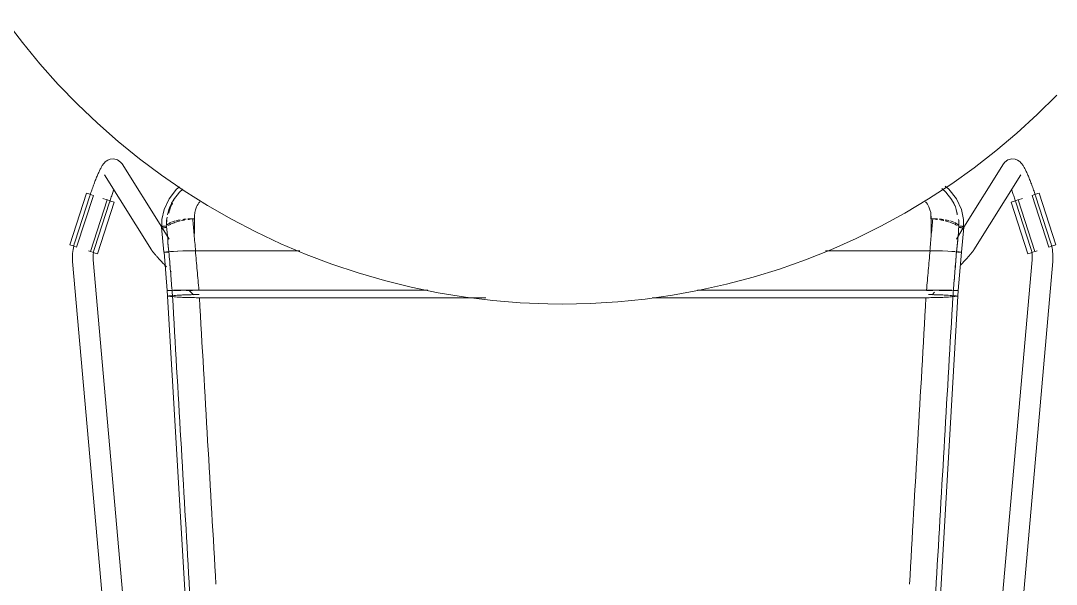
# Model space of a CAD drawing. Header units: millimetres. Extents: x 79795 to 317870, y -36033 to 97293.
# Drawn here: x 159502 to 160103, y 22269 to 22597 of the extents above; entities that cross this region are included whole.
import ezdxf

# ---------------------------------------------------------------- set-up
doc = ezdxf.new("R2010")
doc.units = ezdxf.units.MM
doc.header["$MEASUREMENT"] = 0
doc.layers.add('I-FURN', color=8, linetype='CONTINUOUS', lineweight=9)

msp = doc.modelspace()

# ---------------------------------------------------------------- linework, layer by layer
at = {"layer": 'I-FURN'}
for p, q in [((159493.34, 22596.78), (159503.02, 22584.04)), ((159503.02, 22584.04), (159513.19, 22571.69)), ((159513.19, 22571.69), (159523.85, 22559.76)), ((159523.85, 22559.76), (159534.98, 22548.27)), ((160092.31, 22542.25), (160103.68, 22553.5)), ((159534.98, 22548.27), (159546.56, 22537.23)), ((160080.5, 22531.46), (160092.31, 22542.25)), ((159546.56, 22537.23), (159558.57, 22526.66)), ((160068.26, 22521.16), (160080.5, 22531.46)), ((159558.57, 22526.66), (159570.99, 22516.58)), ((160055.62, 22511.35), (160068.26, 22521.16)), ((159549.95, 22513.42), (159549.68, 22513.03)), ((159550.27, 22513.82), (159549.95, 22513.42)), ((159550.64, 22514.24), (159550.27, 22513.82)), ((159551.1, 22514.71), (159550.64, 22514.24)), ((159551.73, 22515.23), (159551.1, 22514.71)), ((159552.64, 22515.8), (159551.73, 22515.23)), ((159554.02, 22516.32), (159552.64, 22515.8)), ((159556, 22516.49), (159554.02, 22516.32)), ((159558.22, 22515.9), (159556, 22516.49)), ((159559.96, 22514.68), (159558.22, 22515.9)), ((159559.96, 22514.68), (159560.85, 22513.56)), ((159583.88, 22476.79), (159560.85, 22513.56)), ((159570.99, 22516.58), (159583.81, 22507)), ((160072.64, 22513.56), (160049.6, 22476.79)), ((160073.53, 22514.68), (160072.64, 22513.56)), ((160073.53, 22514.68), (160075.26, 22515.9)), ((160075.26, 22515.9), (160077.49, 22516.49)), ((160077.49, 22516.49), (160079.46, 22516.32)), ((160079.46, 22516.32), (160080.84, 22515.8)), ((160080.84, 22515.8), (160081.76, 22515.23)), ((160081.76, 22515.23), (160082.38, 22514.71)), ((160082.38, 22514.71), (160082.85, 22514.24)), ((160082.85, 22514.24), (160083.22, 22513.82)), ((160083.22, 22513.82), (160083.53, 22513.42)), ((160083.53, 22513.42), (160083.81, 22513.03)), ((159546.85, 22507.57), (159546.61, 22507.01)), ((159547.09, 22508.11), (159546.85, 22507.57)), ((159547.33, 22508.64), (159547.09, 22508.11)), ((159547.56, 22509.15), (159547.33, 22508.64)), ((159547.79, 22509.64), (159547.56, 22509.15)), ((159548.03, 22510.11), (159547.79, 22509.64)), ((159548.25, 22510.57), (159548.03, 22510.11)), ((159548.48, 22511.01), (159548.25, 22510.57)), ((159548.71, 22511.44), (159548.48, 22511.01)), ((159548.94, 22511.85), (159548.71, 22511.44)), ((159549.18, 22512.25), (159548.94, 22511.85)), ((159549.42, 22512.64), (159549.18, 22512.25)), ((159549.68, 22513.03), (159549.42, 22512.64)), ((159550.68, 22507.19), (159577.99, 22463.6)), ((160042.6, 22502.05), (160055.62, 22511.35)), ((160055.5, 22463.6), (160082.8, 22507.19)), ((160083.81, 22513.03), (160084.06, 22512.64)), ((160084.06, 22512.64), (160084.31, 22512.25)), ((160084.31, 22512.25), (160084.54, 22511.85)), ((160084.54, 22511.85), (160084.77, 22511.44)), ((160084.77, 22511.44), (160085, 22511.01)), ((160085, 22511.01), (160085.23, 22510.57)), ((160085.23, 22510.57), (160085.46, 22510.11)), ((160085.46, 22510.11), (160085.69, 22509.64)), ((160085.69, 22509.64), (160085.92, 22509.15)), ((160085.92, 22509.15), (160086.16, 22508.64)), ((160086.16, 22508.64), (160086.4, 22508.11)), ((160086.4, 22508.11), (160086.64, 22507.57)), ((160086.64, 22507.57), (160086.88, 22507.01)), ((159544.34, 22501.27), (159544.09, 22500.57)), ((159544.6, 22501.96), (159544.34, 22501.27)), ((159544.85, 22502.64), (159544.6, 22501.96)), ((159545.11, 22503.3), (159544.85, 22502.64)), ((159545.36, 22503.96), (159545.11, 22503.3)), ((159545.61, 22504.6), (159545.36, 22503.96)), ((159545.86, 22505.22), (159545.61, 22504.6)), ((159546.11, 22505.83), (159545.86, 22505.22)), ((159546.36, 22506.43), (159546.11, 22505.83)), ((159546.61, 22507.01), (159546.36, 22506.43)), ((159583.81, 22507), (159597, 22497.95)), ((160029.22, 22493.28), (160042.6, 22502.05)), ((160086.88, 22507.01), (160087.12, 22506.43)), ((160087.12, 22506.43), (160087.37, 22505.83)), ((160087.37, 22505.83), (160087.62, 22505.22)), ((160087.62, 22505.22), (160087.87, 22504.6)), ((160087.87, 22504.6), (160088.12, 22503.96)), ((160088.12, 22503.96), (160088.38, 22503.3)), ((160088.38, 22503.3), (160088.63, 22502.64)), ((160088.63, 22502.64), (160088.89, 22501.96)), ((160088.89, 22501.96), (160089.14, 22501.27)), ((160089.14, 22501.27), (160089.39, 22500.57)), ((159530.48, 22466.58), (159540.17, 22496.59)), ((159534.52, 22465.28), (159544.21, 22495.28)), ((159540.17, 22496.59), (159542.12, 22495.96)), ((159542.12, 22495.96), (159544.09, 22495.32)), ((159542.34, 22495.49), (159542.19, 22495.03)), ((159542.58, 22496.23), (159542.34, 22495.49)), ((159542.83, 22496.97), (159542.58, 22496.23)), ((159543.08, 22497.7), (159542.83, 22496.97)), ((159543.33, 22498.43), (159543.08, 22497.7)), ((159543.58, 22499.15), (159543.33, 22498.43)), ((159543.84, 22499.86), (159543.58, 22499.15)), ((159544.09, 22500.57), (159543.84, 22499.86)), ((159555.1, 22495.74), (159554.87, 22495.07)), ((159555.34, 22496.4), (159555.1, 22495.74)), ((159555.58, 22497.04), (159555.34, 22496.4)), ((159555.81, 22497.68), (159555.58, 22497.04)), ((159556.04, 22498.3), (159555.81, 22497.68)), ((159592.47, 22498.89), (159588.14, 22493.36)), ((159594.21, 22497.22), (159590.71, 22492.65)), ((159594.22, 22500.28), (159592.47, 22498.89)), ((159596.24, 22498.92), (159594.21, 22497.22)), ((159597, 22497.95), (159610.54, 22489.43)), ((160036.89, 22499.22), (160039.27, 22497.22)), ((160038.91, 22500.57), (160041.01, 22498.89)), ((160039.27, 22497.22), (160042.77, 22492.65)), ((160041.01, 22498.89), (160045.35, 22493.36)), ((160077.44, 22498.3), (160077.67, 22497.68)), ((160077.67, 22497.68), (160077.91, 22497.04)), ((160077.91, 22497.04), (160078.14, 22496.4)), ((160078.14, 22496.4), (160078.38, 22495.74)), ((160078.38, 22495.74), (160078.62, 22495.07)), ((160089.28, 22495.28), (160098.96, 22465.28)), ((160089.39, 22500.57), (160089.65, 22499.86)), ((160089.39, 22495.32), (160091.37, 22495.96)), ((160089.65, 22499.86), (160089.9, 22499.15)), ((160089.9, 22499.15), (160090.15, 22498.43)), ((160090.15, 22498.43), (160090.41, 22497.7)), ((160090.41, 22497.7), (160090.65, 22496.97)), ((160090.65, 22496.97), (160090.9, 22496.23)), ((160090.9, 22496.23), (160091.15, 22495.49)), ((160091.15, 22495.49), (160091.29, 22495.03)), ((160091.37, 22495.96), (160093.32, 22496.59)), ((160093.32, 22496.59), (160103.01, 22466.58)), ((159542.19, 22495.03), (159533.48, 22468.22)), ((159552.28, 22492.68), (159542.59, 22462.67)), ((159544.89, 22464.51), (159553.6, 22491.32)), ((159546.63, 22461.37), (159556.32, 22491.37)), ((159552.18, 22492.71), (159549.7, 22493.51)), ((159552.4, 22492.64), (159554.37, 22492)), ((159553.71, 22491.65), (159553.6, 22491.32)), ((159553.94, 22492.35), (159553.71, 22491.65)), ((159554.17, 22493.03), (159553.94, 22492.35)), ((159554.4, 22493.72), (159554.17, 22493.03)), ((159554.37, 22492), (159556.32, 22491.37)), ((159554.63, 22494.4), (159554.4, 22493.72)), ((159554.87, 22495.07), (159554.63, 22494.4)), ((159588.14, 22493.36), (159585.24, 22487.04)), ((159590.71, 22492.65), (159588.8, 22488.96)), ((159610.54, 22489.43), (159624.41, 22481.46)), ((160015.49, 22485.06), (160029.22, 22493.28)), ((160042.77, 22492.65), (160044.68, 22488.96)), ((160045.35, 22493.36), (160048.25, 22487.04)), ((160077.16, 22491.37), (160079.12, 22492)), ((160077.16, 22491.37), (160086.85, 22461.37)), ((160078.62, 22495.07), (160078.85, 22494.4)), ((160078.85, 22494.4), (160079.08, 22493.72)), ((160079.08, 22493.72), (160079.32, 22493.03)), ((160079.12, 22492), (160081.09, 22492.64)), ((160079.32, 22493.03), (160079.55, 22492.35)), ((160079.55, 22492.35), (160079.77, 22491.65)), ((160079.77, 22491.65), (160079.88, 22491.32)), ((160079.88, 22491.32), (160088.59, 22464.51)), ((160090.89, 22462.67), (160081.21, 22492.68)), ((160083.78, 22493.51), (160081.3, 22492.71)), ((160100.01, 22468.22), (160091.29, 22495.03)), ((159585.24, 22487.04), (159584.02, 22481.39)), ((160001.45, 22477.39), (160015.49, 22485.06)), ((160048.25, 22487.04), (160049.46, 22481.39)), ((159584.02, 22481.39), (159583.93, 22475.93)), ((159601.89, 22481.72), (159602.93, 22481.72)), ((159602.88, 22482.96), (159602.88, 22473.21)), ((159624.41, 22481.46), (159638.59, 22474.05)), ((159987.12, 22470.28), (160001.45, 22477.39)), ((160030.55, 22481.72), (160031.6, 22481.72)), ((160030.61, 22473.21), (160030.61, 22482.96)), ((160049.46, 22481.39), (160049.55, 22475.93)), ((159585.23, 22462.33), (159583.81, 22476.83)), ((159588.15, 22469.97), (159584.12, 22476.42)), ((159638.59, 22474.05), (159653.06, 22467.21)), ((160049.37, 22476.42), (160045.33, 22469.97)), ((160048.25, 22462.33), (160049.67, 22476.83)), ((159532.43, 22465.95), (159530.48, 22466.58)), ((159534.4, 22465.32), (159532.43, 22465.95)), ((159532.86, 22466.02), (159532.62, 22464.9)), ((159533.15, 22467.12), (159532.86, 22466.02)), ((159533.48, 22468.22), (159533.15, 22467.12)), ((159653.06, 22467.21), (159667.78, 22460.96)), ((159972.51, 22463.76), (159987.12, 22470.28)), ((160101.05, 22465.95), (160099.08, 22465.32)), ((160100.02, 22468.17), (160100.01, 22468.22)), ((160100.35, 22467.08), (160100.02, 22468.17)), ((160100.64, 22465.97), (160100.35, 22467.08)), ((160100.88, 22464.86), (160100.64, 22465.97)), ((160103.01, 22466.58), (160101.05, 22465.95)), ((159532.1, 22460.37), (159532.08, 22459.22)), ((159532.08, 22459.22), (159532.11, 22458.08)), ((159532.16, 22461.51), (159532.1, 22460.37)), ((159532.27, 22462.64), (159532.16, 22461.51)), ((159532.42, 22463.78), (159532.27, 22462.64)), ((159532.62, 22464.9), (159532.42, 22463.78)), ((159542.49, 22462.7), (159541.33, 22463.08)), ((159544.68, 22462), (159542.71, 22462.63)), ((159544.08, 22459.27), (159544.09, 22459.93)), ((159544.1, 22458.61), (159544.08, 22459.27)), ((159544.09, 22459.93), (159544.12, 22460.59)), ((159544.12, 22460.59), (159544.19, 22461.25)), ((159544.19, 22461.25), (159544.27, 22461.91)), ((159544.27, 22461.91), (159544.39, 22462.56)), ((159544.39, 22462.56), (159544.53, 22463.21)), ((159544.53, 22463.21), (159544.69, 22463.85)), ((159546.63, 22461.37), (159544.68, 22462)), ((159544.69, 22463.85), (159544.88, 22464.49)), ((159544.88, 22464.49), (159544.89, 22464.51)), ((159577.99, 22463.6), (159578.2, 22463.28)), ((159578.2, 22463.28), (159578.38, 22463.02)), ((159578.38, 22463.02), (159578.56, 22462.79)), ((159578.56, 22462.79), (159578.73, 22462.57)), ((159578.73, 22462.57), (159578.91, 22462.35)), ((159578.91, 22462.35), (159579.1, 22462.12)), ((159579.1, 22462.12), (159579.3, 22461.88)), ((159579.3, 22461.88), (159579.52, 22461.62)), ((159579.52, 22461.62), (159579.75, 22461.36)), ((159579.75, 22461.36), (159579.99, 22461.08)), ((159579.99, 22461.08), (159580.25, 22460.78)), ((159580.25, 22460.78), (159580.52, 22460.47)), ((159580.52, 22460.47), (159580.81, 22460.15)), ((159580.81, 22460.15), (159581.11, 22459.81)), ((159581.11, 22459.81), (159581.42, 22459.46)), ((159581.42, 22459.46), (159581.75, 22459.1)), ((159581.75, 22459.1), (159582.1, 22458.72)), ((159585.3, 22462.36), (159585.23, 22462.34)), ((159585.23, 22462.33), (159585.3, 22462.31)), ((159585.24, 22462.34), (159585.31, 22462.36)), ((159587.06, 22440.13), (159585.24, 22462.33)), ((159585.3, 22462.31), (159585.24, 22462.33)), ((159585.49, 22462.39), (159585.3, 22462.36)), ((159585.3, 22462.31), (159585.49, 22462.29)), ((159585.49, 22462.29), (159585.3, 22462.31)), ((159585.79, 22462.41), (159585.49, 22462.39)), ((159585.49, 22462.29), (159585.78, 22462.26)), ((159585.78, 22462.26), (159585.49, 22462.29)), ((159585.5, 22462.39), (159585.79, 22462.41)), ((159586.17, 22462.42), (159585.79, 22462.41)), ((159585.79, 22462.41), (159586.18, 22462.42)), ((159586.16, 22462.25), (159586.61, 22462.24)), ((159586.61, 22462.24), (159586.16, 22462.25)), ((159586.62, 22462.43), (159586.17, 22462.42)), ((159586.18, 22462.42), (159586.63, 22462.43)), ((159586.61, 22462.24), (159587.1, 22462.23)), ((159587.11, 22462.23), (159586.61, 22462.24)), ((159587.12, 22462.44), (159586.62, 22462.43)), ((159586.63, 22462.43), (159587.12, 22462.44)), ((159587.1, 22462.23), (159587.6, 22462.23)), ((159587.6, 22462.23), (159587.11, 22462.23)), ((159587.61, 22462.44), (159587.12, 22462.44)), ((159587.12, 22462.44), (159587.62, 22462.44)), ((159587.6, 22462.23), (159588.07, 22462.24)), ((159588.07, 22462.24), (159587.6, 22462.23)), ((159588.08, 22462.43), (159587.61, 22462.44)), ((159587.62, 22462.44), (159588.09, 22462.43)), ((159588.98, 22462.62), (159588.08, 22462.43)), ((159588.09, 22462.43), (159588.97, 22462.62)), ((159588.97, 22462.62), (159590.69, 22462.8)), ((159590.71, 22462.8), (159588.98, 22462.62)), ((159593.19, 22462.95), (159590.71, 22462.8)), ((159590.71, 22462.8), (159593.15, 22462.95)), ((159596.29, 22463.07), (159593.19, 22462.95)), ((159593.19, 22462.95), (159596.22, 22463.06)), ((159596.22, 22463.06), (159596.24, 22463.06)), ((159599.72, 22463.14), (159596.29, 22463.07)), ((159596.29, 22463.07), (159599.73, 22463.14)), ((159603.58, 22463.17), (159599.82, 22463.14)), ((159599.82, 22463.14), (159603.46, 22463.17)), ((159664.14, 22463.17), (159603.58, 22463.17)), ((159603.58, 22463.17), (159664.14, 22463.17)), ((159667.78, 22460.96), (159682.75, 22455.3)), ((159957.65, 22457.83), (159972.51, 22463.76)), ((160029.9, 22463.17), (159969.41, 22463.17)), ((159969.41, 22463.17), (160029.9, 22463.17)), ((160033.66, 22463.14), (160029.9, 22463.17)), ((160030.02, 22463.17), (160033.66, 22463.14)), ((160037.2, 22463.07), (160033.76, 22463.14)), ((160033.76, 22463.14), (160037.2, 22463.07)), ((160040.29, 22462.95), (160037.2, 22463.07)), ((160037.26, 22463.06), (160040.3, 22462.95)), ((160042.77, 22462.8), (160040.29, 22462.95)), ((160040.34, 22462.95), (160042.78, 22462.8)), ((160044.51, 22462.62), (160042.77, 22462.8)), ((160042.79, 22462.8), (160044.51, 22462.62)), ((160045.4, 22462.43), (160044.8, 22462.58)), ((160044.8, 22462.58), (160045.4, 22462.43)), ((160045.87, 22462.44), (160045.4, 22462.43)), ((160045.4, 22462.43), (160045.87, 22462.44)), ((160045.41, 22462.24), (160045.88, 22462.23)), ((160045.88, 22462.23), (160045.41, 22462.24)), ((160046.37, 22462.44), (160045.87, 22462.44)), ((160045.87, 22462.44), (160046.36, 22462.44)), ((160046.36, 22462.44), (160046.85, 22462.43)), ((160046.86, 22462.43), (160046.37, 22462.44)), ((160046.38, 22462.23), (160046.87, 22462.24)), ((160046.87, 22462.24), (160046.38, 22462.23)), ((160046.42, 22440.13), (160048.25, 22462.33)), ((160046.85, 22462.43), (160047.31, 22462.42)), ((160047.31, 22462.42), (160046.86, 22462.43)), ((160046.87, 22462.24), (160047.32, 22462.25)), ((160047.32, 22462.25), (160046.87, 22462.24)), ((160047.7, 22462.41), (160047.31, 22462.42)), ((160047.31, 22462.42), (160047.69, 22462.41)), ((160047.32, 22462.25), (160047.71, 22462.26)), ((160047.7, 22462.26), (160047.32, 22462.25)), ((160047.69, 22462.41), (160047.99, 22462.39)), ((160047.99, 22462.39), (160047.7, 22462.41)), ((160048, 22462.29), (160047.7, 22462.26)), ((160047.71, 22462.26), (160048, 22462.29)), ((160048.18, 22462.36), (160047.99, 22462.39)), ((160048, 22462.29), (160048.19, 22462.31)), ((160048.18, 22462.31), (160048, 22462.29)), ((160048.25, 22462.34), (160048.18, 22462.36)), ((160048.18, 22462.36), (160048.25, 22462.34)), ((160048.25, 22462.33), (160048.18, 22462.31)), ((160048.19, 22462.31), (160048.25, 22462.33)), ((160051.73, 22459.1), (160051.39, 22458.72)), ((160052.06, 22459.46), (160051.73, 22459.1)), ((160052.38, 22459.81), (160052.06, 22459.46)), ((160052.68, 22460.15), (160052.38, 22459.81)), ((160052.97, 22460.47), (160052.68, 22460.15)), ((160053.24, 22460.78), (160052.97, 22460.47)), ((160053.5, 22461.08), (160053.24, 22460.78)), ((160053.74, 22461.36), (160053.5, 22461.08)), ((160053.97, 22461.62), (160053.74, 22461.36)), ((160054.18, 22461.88), (160053.97, 22461.62)), ((160054.38, 22462.12), (160054.18, 22461.88)), ((160054.57, 22462.35), (160054.38, 22462.12)), ((160054.75, 22462.57), (160054.57, 22462.35)), ((160054.93, 22462.79), (160054.75, 22462.57)), ((160055.1, 22463.02), (160054.93, 22462.79)), ((160055.28, 22463.28), (160055.1, 22463.02)), ((160055.5, 22463.6), (160055.28, 22463.28)), ((160088.8, 22462), (160086.85, 22461.37)), ((160088.59, 22464.51), (160088.79, 22463.88)), ((160088.79, 22463.88), (160088.95, 22463.24)), ((160090.78, 22462.63), (160088.8, 22462)), ((160088.95, 22463.24), (160089.09, 22462.59)), ((160089.09, 22462.59), (160089.21, 22461.94)), ((160089.21, 22461.94), (160089.3, 22461.28)), ((160089.3, 22461.28), (160089.36, 22460.62)), ((160089.36, 22460.62), (160089.39, 22459.96)), ((160089.39, 22459.96), (160089.4, 22459.3)), ((160089.4, 22459.3), (160089.39, 22458.64)), ((160092.16, 22463.08), (160090.99, 22462.7)), ((160101.07, 22463.73), (160100.88, 22464.86)), ((160101.22, 22462.6), (160101.07, 22463.73)), ((160101.33, 22461.46), (160101.22, 22462.6)), ((160101.39, 22460.32), (160101.33, 22461.46)), ((160101.37, 22458.04), (160101.4, 22459.18)), ((160101.4, 22459.18), (160101.39, 22460.32)), ((159532.11, 22458.08), (159532.19, 22456.94)), ((159532.19, 22456.94), (159532.19, 22456.9)), ((159532.19, 22456.9), (159571.14, 22013.58)), ((159544.14, 22457.95), (159544.1, 22458.61)), ((159581.43, 22033.6), (159544.15, 22457.95)), ((159582.1, 22458.72), (159582.45, 22458.33)), ((159582.45, 22458.33), (159582.82, 22457.93)), ((159582.82, 22457.93), (159583.2, 22457.52)), ((159583.2, 22457.52), (159583.59, 22457.09)), ((159583.59, 22457.09), (159584, 22456.66)), ((159584, 22456.66), (159584.41, 22456.21)), ((159584.41, 22456.21), (159584.83, 22455.76)), ((159584.83, 22455.76), (159585.26, 22455.29)), ((159585.26, 22455.29), (159585.7, 22454.82)), ((159585.7, 22454.82), (159586.15, 22454.35)), ((159586.15, 22454.35), (159586.61, 22453.86)), ((159682.75, 22455.3), (159697.93, 22450.24)), ((159942.57, 22452.49), (159957.65, 22457.83)), ((160048.22, 22455.29), (160047.78, 22454.82)), ((160048.65, 22455.76), (160048.22, 22455.29)), ((160049.08, 22456.21), (160048.65, 22455.76)), ((160049.49, 22456.66), (160049.08, 22456.21)), ((160049.89, 22457.09), (160049.49, 22456.66)), ((160050.28, 22457.52), (160049.89, 22457.09)), ((160050.66, 22457.93), (160050.28, 22457.52)), ((160051.03, 22458.33), (160050.66, 22457.93)), ((160051.39, 22458.72), (160051.03, 22458.33)), ((160089.34, 22457.95), (160052.04, 22033.45)), ((160062.34, 22013.58), (160101.29, 22456.9)), ((160089.39, 22458.64), (160089.34, 22457.98)), ((160089.34, 22457.98), (160089.34, 22457.95)), ((160101.29, 22456.9), (160101.37, 22458.04)), ((159588.97, 22451.38), (159589.45, 22450.87)), ((159697.93, 22450.24), (159713.29, 22445.79)), ((159911.82, 22443.65), (159927.28, 22447.76)), ((159927.28, 22447.76), (159942.57, 22452.49)), ((159713.29, 22445.79), (159728.83, 22441.97)), ((159728.83, 22441.97), (159744.5, 22438.76)), ((159896.21, 22440.16), (159911.82, 22443.65)), ((159587.13, 22440.14), (159587.06, 22440.13)), ((159587.06, 22440.13), (159587.13, 22440.13)), ((159587.07, 22440.13), (159587.13, 22440.14)), ((159587.07, 22440.13), (159587.33, 22436.77)), ((159587.13, 22440.13), (159587.07, 22440.13)), ((159587.13, 22440.14), (159587.32, 22440.14)), ((159587.32, 22440.14), (159587.13, 22440.14)), ((159587.32, 22440.13), (159587.13, 22440.13)), ((159587.13, 22440.13), (159587.32, 22440.13)), ((159587.32, 22440.14), (159587.61, 22440.14)), ((159587.61, 22440.14), (159587.32, 22440.14)), ((159587.62, 22440.13), (159587.32, 22440.13)), ((159587.32, 22440.13), (159587.61, 22440.13)), ((159587.41, 22436.8), (159587.34, 22436.78)), ((159606.62, 22104.87), (159587.34, 22436.77)), ((159587.34, 22436.77), (159587.4, 22436.75)), ((159587.4, 22436.75), (159587.59, 22436.72)), ((159587.59, 22436.83), (159587.41, 22436.8)), ((159587.89, 22436.85), (159587.59, 22436.83)), ((159587.59, 22436.72), (159587.88, 22436.7)), ((159587.61, 22440.14), (159587.99, 22440.14)), ((159587.99, 22440.14), (159587.61, 22440.14)), ((159587.61, 22440.13), (159588, 22440.13)), ((159588, 22440.13), (159587.62, 22440.13)), ((159587.88, 22436.7), (159588.26, 22436.68)), ((159588.27, 22436.87), (159587.89, 22436.85)), ((159587.99, 22440.14), (159588.45, 22440.14)), ((159588.44, 22440.14), (159587.99, 22440.14)), ((159588.45, 22440.13), (159588, 22440.13)), ((159588, 22440.13), (159588.45, 22440.13)), ((159588.26, 22436.68), (159588.72, 22436.67)), ((159588.72, 22436.88), (159588.27, 22436.87)), ((159588.93, 22440.14), (159588.44, 22440.14)), ((159588.45, 22440.14), (159588.94, 22440.14)), ((159588.94, 22440.13), (159588.45, 22440.13)), ((159588.45, 22440.13), (159588.94, 22440.13)), ((159589.21, 22436.89), (159588.72, 22436.88)), ((159588.72, 22436.67), (159589.21, 22436.66)), ((159589.43, 22440.14), (159588.93, 22440.14)), ((159588.94, 22440.14), (159589.43, 22440.14)), ((159589.44, 22440.13), (159588.94, 22440.13)), ((159588.94, 22440.13), (159589.44, 22440.13)), ((159589.71, 22436.88), (159589.21, 22436.89)), ((159589.21, 22436.66), (159589.7, 22436.67)), ((159589.43, 22440.14), (159589.9, 22440.14)), ((159589.9, 22440.14), (159589.43, 22440.14)), ((159589.91, 22440.13), (159589.44, 22440.13)), ((159589.44, 22440.13), (159589.91, 22440.13)), ((159589.7, 22436.67), (159590.17, 22436.68)), ((159590.18, 22436.87), (159589.71, 22436.88)), ((159589.9, 22440.14), (159590.79, 22440.16)), ((159590.79, 22440.16), (159589.9, 22440.14)), ((159590.17, 22436.68), (159591.06, 22436.46)), ((159591.08, 22437.08), (159590.18, 22436.87)), ((159590.79, 22440.16), (159592.53, 22440.17)), ((159592.53, 22440.17), (159590.79, 22440.16)), ((159590.8, 22440.11), (159592.55, 22440.1)), ((159592.56, 22440.1), (159590.81, 22440.11)), ((159591.06, 22436.46), (159592.81, 22436.27)), ((159592.83, 22437.28), (159591.08, 22437.08)), ((159595.04, 22440.18), (159592.53, 22440.17)), ((159592.54, 22440.17), (159595.04, 22440.18)), ((159592.55, 22440.1), (159595.05, 22440.09)), ((159595.06, 22440.09), (159592.56, 22440.1)), ((159592.81, 22436.27), (159595.31, 22436.11)), ((159595.33, 22437.44), (159592.83, 22437.28)), ((159595.04, 22440.18), (159598.17, 22440.19)), ((159598.17, 22440.19), (159595.04, 22440.18)), ((159595.31, 22436.11), (159598.44, 22435.99)), ((159598.45, 22437.56), (159595.33, 22437.44)), ((159598.17, 22440.19), (159601.74, 22440.2)), ((159601.74, 22440.2), (159598.17, 22440.19)), ((159601.74, 22440.07), (159598.18, 22440.08)), ((159598.18, 22440.08), (159601.73, 22440.07)), ((159598.44, 22435.99), (159602.01, 22435.91)), ((159602, 22437.64), (159598.45, 22437.56)), ((159599.73, 22440.19), (159602.3, 22437.52)), ((159601.74, 22440.2), (159605.53, 22440.2)), ((159605.53, 22440.2), (159601.74, 22440.2)), ((159605.68, 22437.67), (159602, 22437.64)), ((159602.01, 22435.91), (159605.79, 22435.88)), ((159605.53, 22440.2), (159738.36, 22440.2)), ((159738.36, 22440.2), (159605.53, 22440.2)), ((159605.79, 22435.88), (159772.06, 22435.88)), ((159772.06, 22435.88), (159605.79, 22435.88)), ((159744.5, 22438.76), (159760.29, 22436.19)), ((159760.29, 22436.19), (159776.18, 22434.25)), ((159848.71, 22433.46), (159864.63, 22435.06)), ((159864.63, 22435.06), (159880.47, 22437.29)), ((159868.6, 22435.88), (160027.69, 22435.88)), ((160027.69, 22435.88), (159868.6, 22435.88)), ((159880.47, 22437.29), (159896.21, 22440.16)), ((159894.96, 22440.2), (160027.96, 22440.2)), ((160027.96, 22440.2), (159894.96, 22440.2)), ((160026.86, 22104.87), (160046.15, 22436.77)), ((160027.69, 22435.88), (160031.48, 22435.91)), ((160027.96, 22440.2), (160031.74, 22440.2)), ((160031.75, 22440.2), (160027.96, 22440.2)), ((160031.75, 22440.07), (160027.97, 22440.07)), ((160027.97, 22440.07), (160031.75, 22440.07)), ((160031.49, 22437.64), (160029.23, 22437.66)), ((160031.18, 22437.52), (160032.66, 22439.05)), ((160031.48, 22435.91), (160035.04, 22435.99)), ((160035.04, 22437.56), (160031.49, 22437.64)), ((160031.75, 22440.2), (160035.31, 22440.19)), ((160035.31, 22440.19), (160031.75, 22440.2)), ((160038.16, 22437.44), (160035.04, 22437.56)), ((160035.04, 22435.99), (160038.17, 22436.11)), ((160038.43, 22440.09), (160035.3, 22440.08)), ((160035.31, 22440.19), (160038.44, 22440.18)), ((160038.45, 22440.18), (160035.31, 22440.19)), ((160035.31, 22440.08), (160038.43, 22440.09)), ((160040.65, 22437.28), (160038.16, 22437.44)), ((160038.17, 22436.11), (160040.67, 22436.27)), ((160040.93, 22440.1), (160038.43, 22440.09)), ((160038.43, 22440.09), (160040.93, 22440.1)), ((160038.45, 22440.18), (160040.95, 22440.17)), ((160040.95, 22440.17), (160038.45, 22440.18)), ((160042.4, 22437.08), (160040.65, 22437.28)), ((160040.67, 22436.27), (160042.42, 22436.46)), ((160042.68, 22440.11), (160040.93, 22440.1)), ((160040.93, 22440.1), (160042.68, 22440.11)), ((160040.95, 22440.17), (160042.69, 22440.16)), ((160042.7, 22440.16), (160040.95, 22440.17)), ((160043.31, 22436.87), (160042.4, 22437.08)), ((160042.42, 22436.46), (160043.31, 22436.68)), ((160042.69, 22440.16), (160043.58, 22440.14)), ((160043.58, 22440.14), (160042.7, 22440.16)), ((160043.77, 22436.88), (160043.31, 22436.87)), ((160043.31, 22436.68), (160043.78, 22436.67)), ((160043.58, 22440.14), (160044.05, 22440.14)), ((160044.06, 22440.14), (160043.58, 22440.14)), ((160044.05, 22440.13), (160043.58, 22440.13)), ((160043.58, 22440.13), (160044.05, 22440.13)), ((160044.27, 22436.89), (160043.77, 22436.88)), ((160043.78, 22436.67), (160044.28, 22436.66)), ((160044.05, 22440.14), (160044.55, 22440.14)), ((160044.54, 22440.13), (160044.05, 22440.13)), ((160044.05, 22440.13), (160044.55, 22440.13)), ((160044.55, 22440.14), (160044.06, 22440.14)), ((160044.76, 22436.88), (160044.27, 22436.89)), ((160044.28, 22436.66), (160044.77, 22436.67)), ((160045.03, 22440.13), (160044.54, 22440.13)), ((160044.55, 22440.14), (160045.04, 22440.14)), ((160045.04, 22440.14), (160044.55, 22440.14)), ((160044.55, 22440.13), (160045.04, 22440.13)), ((160045.21, 22436.87), (160044.76, 22436.88)), ((160044.77, 22436.67), (160045.22, 22436.68)), ((160045.48, 22440.13), (160045.03, 22440.13)), ((160045.04, 22440.14), (160045.49, 22440.14)), ((160045.49, 22440.14), (160045.04, 22440.14)), ((160045.04, 22440.13), (160045.49, 22440.13)), ((160045.6, 22436.85), (160045.21, 22436.87)), ((160045.22, 22436.68), (160045.6, 22436.7)), ((160045.87, 22440.13), (160045.48, 22440.13)), ((160045.49, 22440.14), (160045.87, 22440.14)), ((160045.88, 22440.14), (160045.49, 22440.14)), ((160045.49, 22440.13), (160045.87, 22440.13)), ((160045.89, 22436.83), (160045.6, 22436.85)), ((160045.6, 22436.7), (160045.89, 22436.72)), ((160045.87, 22440.14), (160046.17, 22440.14)), ((160046.17, 22440.14), (160045.88, 22440.14)), ((160046.08, 22436.8), (160045.89, 22436.83)), ((160045.89, 22436.72), (160046.08, 22436.75)), ((160046.15, 22436.78), (160046.08, 22436.8)), ((160046.08, 22436.75), (160046.15, 22436.77)), ((160046.42, 22440.13), (160046.15, 22436.77)), ((160046.35, 22440.14), (160046.42, 22440.13)), ((160046.42, 22440.13), (160046.35, 22440.13)), ((160046.42, 22440.13), (160046.36, 22440.14)), ((160046.36, 22440.13), (160046.42, 22440.13)), ((159776.18, 22434.25), (159792.12, 22432.94)), ((159792.12, 22432.94), (159808.11, 22432.28)), ((159808.11, 22432.28), (159816.74, 22432.19)), ((159816.74, 22432.19), (159832.74, 22432.51)), ((159832.74, 22432.51), (159848.71, 22433.46))]:
    msp.add_line(p, q, dxfattribs=at)
for points, knots in [([(159587.23, 22483.96), (159587.67, 22486.07), (159588.68, 22489.15), (159590.31, 22491.92), (159590.9, 22492.79)], [0.1763318, 0.1763318, 0.1763318, 0.1763318, 0.3333333, 0.408557, 0.408557, 0.408557, 0.408557]), ([(159590.18, 22490.72), (159589.84, 22490.14), (159588.82, 22488.28), (159588.32, 22486.3), (159588.09, 22484.93)], [0.6175454, 0.6175454, 0.6175454, 0.6175454, 0.6666667, 0.7702374, 0.7702374, 0.7702374, 0.7702374]), ([(159602.93, 22481.72), (159602.72, 22484.1), (159603.35, 22487.71), (159605.28, 22490.7), (159606.04, 22491.61)], [0, 0, 0, 0, 0.3333333, 0.5, 0.5, 0.5, 0.5]), ([(160027.44, 22491.61), (160028.21, 22490.7), (160030.14, 22487.71), (160030.77, 22484.1), (160030.55, 22481.72)], [0.5, 0.5, 0.5, 0.5, 0.6666667, 1, 1, 1, 1]), ([(160042.77, 22492.63), (160043.28, 22491.8), (160044.86, 22489.08), (160045.46, 22486.1), (160045.74, 22483.99)], [-0.4024189, -0.4024189, -0.4024189, -0.4024189, -0.3333333, -0.1789981, -0.1789981, -0.1789981, -0.1789981]), ([(159583.86, 22476.98), (159583.88, 22477), (159583.92, 22477.05), (159584.03, 22477.12), (159584.22, 22477.22), (159584.54, 22477.32), (159584.94, 22477.4), (159585.29, 22477.43), (159585.67, 22477.45), (159586.11, 22477.44), (159586.47, 22477.41), (159586.65, 22477.38)], [0.5555556, 0.5555556, 0.5555556, 0.5555556, 0.5833333, 0.6180556, 0.6527778, 0.7222222, 0.7916667, 0.8263889, 0.8611111, 0.9305556, 1, 1, 1, 1]), ([(160045.83, 22477.74), (160045.37, 22478.1), (160044.25, 22478.78), (160042.62, 22479.38), (160041.81, 22479.64)], [-0.8333333, -0.8333333, -0.8333333, -0.8333333, -0.6666667, -0.5255973, -0.5255973, -0.5255973, -0.5255973]), ([(160046.84, 22477.38), (160046.98, 22477.4), (160047.26, 22477.43), (160047.69, 22477.45), (160048.06, 22477.44), (160048.35, 22477.42), (160048.62, 22477.38), (160048.87, 22477.33), (160049.1, 22477.27), (160049.29, 22477.21), (160049.49, 22477.11), (160049.59, 22477.02), (160049.62, 22476.98)], [0, 0, 0, 0, 0.0555556, 0.1111111, 0.1666667, 0.1944444, 0.2222222, 0.2777778, 0.3055556, 0.3333333, 0.3888889, 0.4444444, 0.4444444, 0.4444444, 0.4444444]), ([(159586.75, 22476.65), (159586.53, 22476.66), (159586.04, 22476.65), (159585.29, 22476.57), (159584.62, 22476.42), (159584.19, 22476.24), (159584.04, 22476.12), (159584, 22476.08)], [-1, -1, -1, -1, -0.90625, -0.8125, -0.71875, -0.625, -0.5625, -0.5625, -0.5625, -0.5625]), ([(159588.58, 22456.13), (159588.72, 22454.49), (159589.16, 22449.15), (159589.6, 22443.82), (159589.91, 22440.13)], [0.2766114, 0.2766114, 0.2766114, 0.2766114, 0.5, 1, 1, 1, 1]), ([(159587.33, 22436.78), (159587.33, 22436.79), (159587.47, 22436.82), (159587.87, 22436.85), (159588.26, 22436.87), (159588.71, 22436.88), (159589.21, 22436.89), (159589.71, 22436.89), (159590.03, 22436.88), (159590.18, 22436.87)], [-0.5, -0.5, -0.5, -0.5, -0.375, -0.3125, -0.25, -0.1875, -0.125, -0.0625, 0, 0, 0, 0]), ([(159590.17, 22436.68), (159589.95, 22436.67), (159589.46, 22436.66), (159588.82, 22436.67), (159588.36, 22436.68), (159587.95, 22436.69), (159587.5, 22436.72), (159587.33, 22436.76), (159587.33, 22436.77)], [-1, -1, -1, -1, -0.90625, -0.8125, -0.765625, -0.71875, -0.625, -0.501507, -0.501507, -0.501507, -0.501507]), ([(159605.79, 22435.88), (159604.52, 22435.88), (159601.97, 22435.9), (159598.36, 22435.98), (159595.2, 22436.1), (159591.84, 22436.32), (159590.45, 22436.53), (159590.17, 22436.68)], [-1, -1, -1, -1, -0.833333, -0.666667, -0.5, -0.333333, 0, 0, 0, 0]), ([(159590.18, 22436.87), (159590.47, 22437.02), (159591.86, 22437.23), (159595.21, 22437.45), (159598.37, 22437.57), (159601.93, 22437.65), (159604.44, 22437.67), (159605.68, 22437.67)], [-1, -1, -1, -1, -0.6666667, -0.5, -0.3333333, -0.1666667, -0.003964, -0.003964, -0.003964, -0.003964]), ([(160043.31, 22436.68), (160043.04, 22436.53), (160041.65, 22436.32), (160038.29, 22436.1), (160035.12, 22435.98), (160031.52, 22435.9), (160028.97, 22435.88), (160027.69, 22435.88)], [-1, -1, -1, -1, -0.666667, -0.5, -0.333333, -0.166667, 0, 0, 0, 0]), ([(160029.23, 22437.66), (160031.26, 22437.65), (160034.48, 22437.6), (160038.27, 22437.45), (160041.62, 22437.23), (160043.02, 22437.02), (160043.31, 22436.87)], [-0.9335619, -0.9335619, -0.9335619, -0.9335619, -0.6666667, -0.5, -0.3333333, 0, 0, 0, 0]), ([(160046.15, 22436.77), (160046.15, 22436.76), (160046.01, 22436.73), (160045.62, 22436.7), (160045.24, 22436.68), (160044.78, 22436.67), (160044.28, 22436.66), (160043.78, 22436.67), (160043.46, 22436.67), (160043.31, 22436.68)], [-0.498493, -0.498493, -0.498493, -0.498493, -0.375, -0.3125, -0.25, -0.1875, -0.125, -0.0625, 0, 0, 0, 0])]:
    msp.add_open_spline(points, degree=3, knots=knots, dxfattribs=at)
for points in [[(159602.93, 22481.72), (159602.89, 22482.22), (159602.87, 22482.73), (159602.88, 22483.24)], [(160030.6, 22483.23), (160030.61, 22482.73), (160030.6, 22482.22), (160030.55, 22481.72)], [(160045.87, 22484.63), (160045.69, 22485.28), (160045.48, 22485.93), (160045.25, 22486.56)], [(159586.65, 22477.38), (159586.79, 22477.78), (159587.36, 22478.53), (159588.5, 22479.23), (159589.2, 22479.55)], [(159588.08, 22462.43), (159587.84, 22464.95), (159587.37, 22469.99), (159586.89, 22474.94), (159586.65, 22477.38)], [(159586.68, 22478.92), (159586.7, 22480.18), (159586.79, 22481.44), (159586.98, 22482.68)], [(159586.88, 22480.89), (159586.77, 22480.01), (159586.75, 22479.11), (159586.75, 22478.21)], [(159589.23, 22478.69), (159588.6, 22478.38), (159588.2, 22478.06), (159587.87, 22477.74)], [(159591.66, 22479.66), (159590.85, 22479.39), (159590.04, 22479.11), (159589.48, 22478.81)], [(159589.65, 22479.75), (159590.24, 22480), (159590.9, 22480.23), (159591.63, 22480.44)], [(159594.7, 22480.5), (159593.78, 22480.29), (159592.83, 22480.06), (159591.98, 22479.81)], [(159592.3, 22480.62), (159593.04, 22480.81), (159593.85, 22480.96), (159594.68, 22481.12)], [(159597.36, 22481.04), (159596.68, 22480.92), (159596.02, 22480.79), (159595.36, 22480.65)], [(159596.2, 22481.34), (159596.84, 22481.42), (159597.49, 22481.5), (159598.17, 22481.55)], [(159600.47, 22481.48), (159599.99, 22481.43), (159599.52, 22481.37), (159599.06, 22481.3)], [(159599.1, 22481.62), (159600.01, 22481.68), (159600.94, 22481.71), (159601.89, 22481.72)], [(159603.58, 22463.17), (159603.28, 22466.3), (159602.69, 22472.55), (159602.14, 22478.69), (159601.89, 22481.72)], [(160029.9, 22463.17), (160030.21, 22466.3), (160030.8, 22472.55), (160031.34, 22478.69), (160031.6, 22481.72)], [(160031.6, 22481.72), (160032.55, 22481.71), (160033.48, 22481.68), (160034.39, 22481.62)], [(160034.44, 22481.3), (160033.97, 22481.37), (160033.49, 22481.42), (160033.01, 22481.47)], [(160035.32, 22481.55), (160036.22, 22481.47), (160037.1, 22481.37), (160037.95, 22481.25)], [(160038.13, 22480.65), (160037.48, 22480.79), (160036.82, 22480.93), (160036.14, 22481.05)], [(160041.38, 22479.8), (160040.58, 22480.05), (160039.7, 22480.28), (160038.79, 22480.5)], [(160038.81, 22481.11), (160039.65, 22480.97), (160040.45, 22480.81), (160041.19, 22480.62)], [(160041.86, 22480.44), (160042.59, 22480.23), (160043.22, 22479.99), (160043.82, 22479.75)], [(160044.29, 22479.55), (160044.98, 22479.23), (160046.13, 22478.52), (160046.69, 22477.77), (160046.84, 22477.38)], [(160045.4, 22462.43), (160045.64, 22464.95), (160046.12, 22469.99), (160046.6, 22474.94), (160046.84, 22477.38)], [(160046.66, 22481.38), (160046.75, 22480.56), (160046.76, 22479.74), (160046.75, 22478.91)], [(160046.8, 22478.21), (160046.78, 22478.86), (160046.75, 22479.51), (160046.69, 22480.16)], [(160049.49, 22476.08), (160049.45, 22476.12), (160049.33, 22476.22), (160049.03, 22476.35), (160048.64, 22476.47), (160048.19, 22476.56), (160047.7, 22476.63), (160047.2, 22476.66), (160046.88, 22476.66), (160046.73, 22476.65)], [(159588.05, 22462.43), (159587.82, 22464.74), (159587.6, 22467.05), (159587.37, 22469.33)], [(160045.41, 22462.24), (160045.65, 22464.62), (160045.88, 22466.98), (160046.12, 22469.33)], [(159588.09, 22462.43), (159588.39, 22458.72), (159588.99, 22451.29), (159589.6, 22443.86), (159589.9, 22440.14)], [(159604.5, 22451.69), (159604.15, 22455.52), (159603.81, 22459.34), (159603.46, 22463.17)], [(160030.02, 22463.16), (160029.68, 22459.34), (160029.33, 22455.52), (160028.99, 22451.69)], [(160045.4, 22462.43), (160045.09, 22458.72), (160044.49, 22451.29), (160043.89, 22443.86), (160043.58, 22440.14)], [(160045.41, 22462.24), (160045.11, 22458.6), (160044.81, 22454.95), (160044.5, 22451.29)], [(159605.53, 22440.2), (159605.18, 22444.03), (159604.84, 22447.86), (159604.5, 22451.69)], [(160028.99, 22451.69), (160028.65, 22447.86), (160028.3, 22444.03), (160027.96, 22440.2)], [(160044.2, 22447.68), (160044.17, 22447.27), (160044.14, 22446.86), (160044.1, 22446.45)], [(159590.17, 22436.68), (159590.13, 22437.25), (159590.04, 22438.41), (159589.95, 22439.56), (159589.9, 22440.14)], [(159590.18, 22436.87), (159590.13, 22437.42), (159590.04, 22438.5), (159589.95, 22439.59), (159589.91, 22440.13)], [(159590.17, 22436.68), (159593.39, 22381.27), (159599.83, 22270.51), (159606.27, 22159.91), (159609.49, 22104.68)], [(159615.38, 22269.39), (159612.18, 22324.85), (159608.99, 22380.35), (159605.79, 22435.88)], [(160027.69, 22435.88), (160024.5, 22380.35), (160021.3, 22324.83), (160018.11, 22269.39)], [(160043.31, 22436.68), (160040.09, 22381.27), (160033.65, 22270.51), (160027.21, 22159.91), (160023.99, 22104.68)], [(160043.31, 22436.68), (160043.36, 22437.25), (160043.45, 22438.41), (160043.54, 22439.56), (160043.58, 22440.14)], [(160043.31, 22436.87), (160043.35, 22437.42), (160043.44, 22438.5), (160043.53, 22439.59), (160043.58, 22440.13)], [(160043.31, 22436.87), (160043.9, 22436.89), (160045.41, 22436.89), (160046.15, 22436.81), (160046.15, 22436.78)]]:
    msp.add_open_spline(points, degree=3, dxfattribs=at)

doc.saveas('drawing.dxf')
